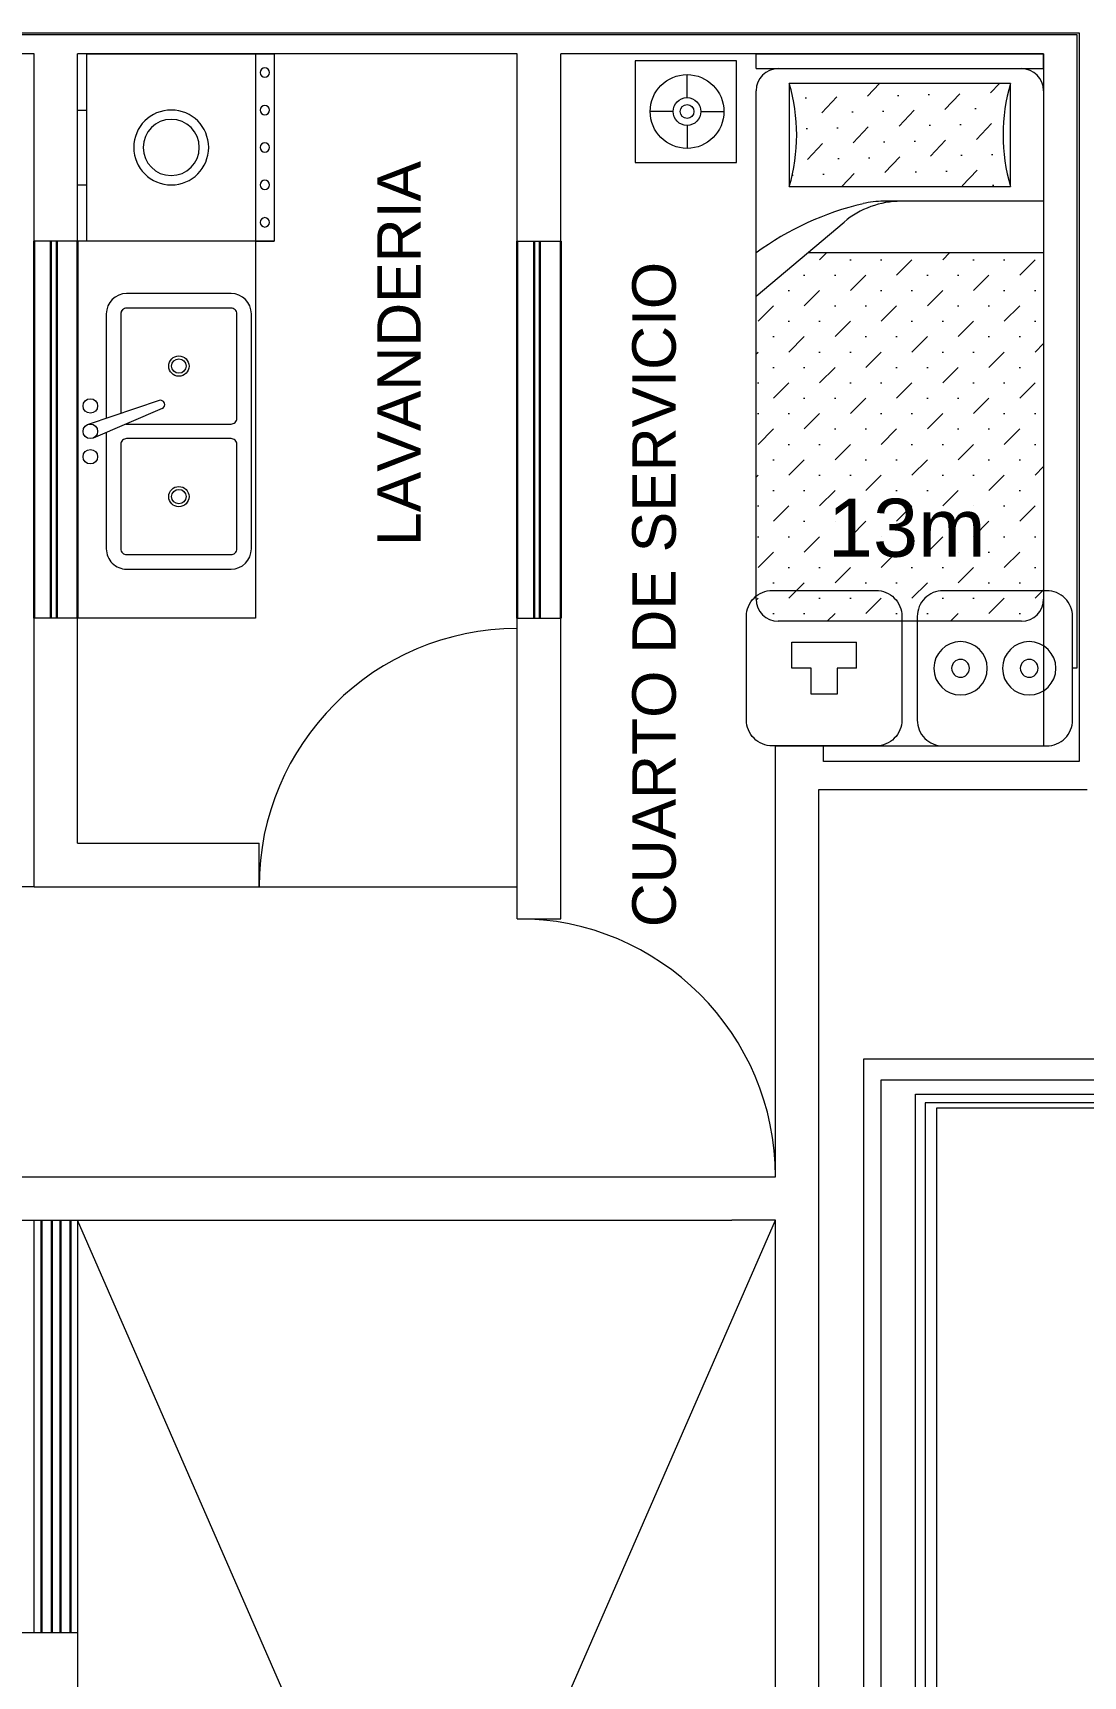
# Model space of a CAD drawing. Header units: metres. Extents: x -2 to 3328848, y -2 to 2725060.
# Drawn here: x 1663056.7 to 1663092.9, y 1364334 to 1364390.6 of the extents above; entities that cross this region are included whole.
import ezdxf

# ---------------------------------------------------------------- set-up
doc = ezdxf.new("R2010")
doc.units = ezdxf.units.M
doc.layers.get('0').update_dxf_attribs({"color": 253, "lineweight": 0})
for name, color, linetype, lineweight in [('arboles', 253, 'Continuous', 0), ('ICT_TOMAS', 1, 'Continuous', 0), ('muebles', 253, 'Continuous', 0), ('PUERTAS', 253, 'Continuous', 0), ('ventanas', 253, 'Continuous', 30)]:
    doc.layers.add(name, color=color, linetype=linetype, lineweight=lineweight)
doc.styles.add('COTA', font='arial.ttf', dxfattribs={"height": 1})
doc.styles.get("Standard").update_dxf_attribs({"font": 'arial.ttf'})

# ---------------------------------------------------------------- blocks, each defined once
blk = doc.blocks.new('CAMA190X100CM-1MESITA')
at = {"layer": 'muebles'}
h = blk.add_hatch(dxfattribs=at)
h.set_pattern_fill('MUDST', color=256, scale=0.3, angle=406.5404, style=0)
h.set_pattern_definition([(46.54041, (-83.744445, -2.07426), (0.048736945, 0.16046716), [0.075, -0.075, 0, -0.075, 0, -0.075])])
h.paths.add_polyline_path([(0.5317, -0.1016, -0.142857), (0.5317, -0.4572), (1.2937, -0.4572, -0.142857), (1.2937, -0.1016)])
h = blk.add_hatch(dxfattribs=at)
h.set_pattern_fill('MUDST', color=256, scale=0.3, angle=405, style=0)
h.set_pattern_definition([(45, (-83.744445, -2.07426), (0.05303301, 0.159099026), [0.075, -0.075, 0, -0.075, 0, -0.075])])
h.paths.add_polyline_path([(1.408, -0.6858), (0.5945, -0.6858), (0.4174, -0.835), (0.4174, -1.8796, 0.414214), (0.4936, -1.9558), (1.3318, -1.9558, 0.414214), (1.408, -1.8796)])
for p, q in [((0.4174, 0), (1.408, 0)), ((0.4174, -0.0508), (0.4174, 0)), ((1.408, -0.0508), (1.408, 0)), ((0.4174, -0.0508), (1.408, -0.0508)), ((0.1793, -0.1509), (0.1793, -0.0716)), ((0.5317, -0.1016), (0.5317, -0.4572)), ((1.2937, -0.1016), (0.5317, -0.1016)), ((1.2937, -0.4572), (1.2937, -0.1016)), ((0.4174, -1.8796), (0.4174, -0.127)), ((1.408, -0.127), (1.408, -1.8796)), ((0.1316, -0.1987), (0.0522, -0.1987)), ((0.2271, -0.1987), (0.3064, -0.1987)), ((0.1793, -0.2464), (0.1793, -0.3258)), ((0.5317, -0.4572), (1.2937, -0.4572)), ((1.408, -0.508), (0.8564, -0.508)), ((0.4178, -0.8347), (0.7205, -0.5797)), ((1.408, -0.6858), (0.5952, -0.6858)), ((1.3318, -1.9558), (0.4936, -1.9558))]:
    blk.add_line(p, q, dxfattribs=at)
blk.add_lwpolyline([(0, -0.0242), (0, -0.3742), (0.35, -0.3742), (0.35, -0.0242)], close=True, dxfattribs=at)
for radius in [0.1271, 0.0478, 0.0238]:
    blk.add_circle((0.1793, -0.1987), radius, dxfattribs=at)
for centre, radius, start, end in [((0.4936, -0.127), 0.0762, 90, 180), ((1.3318, -0.127), 0.0762, 0, 90), ((-0.0779, -0.2794), 0.635, 343.7398, 16.2602), ((1.9033, -0.2794), 0.635, 163.7398, 196.2602), ((0.9169, -0.8128), 0.3048, 90, 130.1059), ((0.8564, -0.8128), 0.3048, 90, 103.3928), ((1.0253, -1.5218), 1.0336, 103.3928, 126.0202), ((0.4936, -1.8796), 0.0762, 180, 270), ((1.3318, -1.8796), 0.0762, 270, 0)]:
    blk.add_arc(centre, radius, start, end, dxfattribs=at)
blk = doc.blocks.new('Tarja-p07')
for p, q in [((0.405, 0.63), (-0.405, 0.63)), ((-0.475, 0.56), (-0.475, 0.2)), ((0.475, 0.2), (0.475, 0.56)), ((-0.1063, 0.3118), (-0.0237, 0.067)), ((-0.0789, 0.3223), (0.023, 0.0849)), ((-0.405, 0.13), (-0.0449, 0.13)), ((0.0036, 0.13), (0.405, 0.13))]:
    blk.add_line(p, q)
for points in [[(-0.0252, 0.1972, 0.035735), (-0.025, 0.2), (-0.025, 0.56, 0.414214), (-0.045, 0.58), (-0.405, 0.58, 0.414214), (-0.425, 0.56)], [(-0.425, 0.56), (-0.425, 0.2, 0.414214), (-0.405, 0.18), (-0.0618, 0.18, 0.414214)]]:
    blk.add_lwpolyline(points, format="xyb")
blk.add_lwpolyline([(0.025, 0.56), (0.025, 0.2, 0.414214), (0.045, 0.18), (0.405, 0.18, 0.414214), (0.425, 0.2), (0.425, 0.56, 0.414214), (0.405, 0.58), (0.045, 0.58, 0.414214)], format="xyb", close=True)
for centre, radius in [((-0.225, 0.38), 0.035), ((-0.225, 0.38), 0.025), ((0.225, 0.38), 0.035), ((0.225, 0.38), 0.025), ((-0.0875, 0.075), 0.025), ((0, 0.075), 0.025), ((0.0875, 0.075), 0.025)]:
    blk.add_circle(centre, radius)
for centre, radius, start, end in [((-0.405, 0.56), 0.07, 90, 180), ((0.405, 0.56), 0.07, 360, 90), ((-0.0924, 0.3165), 0.0147, 23.221, 198.6421), ((-0.405, 0.2), 0.07, 180, 270), ((-0.405, 0.2), 0.02, 180, 270), ((-0.405, 0.2), 0.02, 180, 270), ((0.405, 0.2), 0.07, 270, 360)]:
    blk.add_arc(centre, radius, start, end)
blk = doc.blocks.new('Muko05pl')
at = {"color": 0, "linetype": 'ByBlock'}
for p, q in [((0.35, -0.025), (-0.35, -0.025)), ((-0.35, -0.025), (-0.35, -0.725)), ((0.35, -0.725), (0.35, -0.025)), ((0.35, -0.095), (-0.35, -0.095)), ((-0.35, -0.725), (0.35, -0.725)), ((-0.14, -0.76), (-0.14, -0.725)), ((0.14, -0.76), (0.14, -0.725)), ((-0.14, -0.76), (0.14, -0.76))]:
    blk.add_line(p, q, dxfattribs=at)
for centre, radius in [((-0.28, -0.06), 0.0175), ((-0.14, -0.06), 0.0175), ((0, -0.06), 0.0175), ((0.14, -0.06), 0.0175), ((0.28, -0.06), 0.0175), ((0, -0.41), 0.14), ((0, -0.41), 0.105)]:
    blk.add_circle(centre, radius, dxfattribs=at)
blk = doc.blocks.new('Toma TFN')
for p, q in [((-0.0625, 0.05), (-0.05, 0.05)), ((-0.0625, 0), (-0.0625, 0.05)), ((-0.05, 0.05), (0.05, 0.05)), ((0.05, 0.05), (0.0625, 0.05)), ((0.0625, 0), (0.0625, 0.05)), ((-0.05, 0), (-0.0625, 0)), ((-0.025, 0), (-0.05, 0)), ((-0.025, -0.05), (-0.025, 0)), ((0.025, 0), (0.025, -0.05)), ((0.05, 0), (0.025, 0)), ((0.0625, 0), (0.05, 0)), ((0.05, 0), (0.05, 0)), ((0.025, -0.05), (-0.025, -0.05))]:
    blk.add_line(p, q)
blk.add_lwpolyline([(-0.1, 0.15), (0.1, 0.15, -0.414214), (0.15, 0.1), (0.15, -0.1, -0.414214), (0.1, -0.15), (-0.1, -0.15, -0.414214), (-0.15, -0.1), (-0.15, 0.1, -0.414214)], format="xyb", close=True)
blk = doc.blocks.new('TOMA TV')
blk.add_lwpolyline([(-0.1, 0.15), (0.1, 0.15, -0.414214), (0.15, 0.1), (0.15, -0.1, -0.414214), (0.1, -0.15), (-0.1, -0.15, -0.414214), (-0.15, -0.1), (-0.15, 0.1, -0.414214)], format="xyb", close=True)
for centre, radius in [((-0.0663, 0), 0.0515), ((0.0663, 0), 0.0515), ((-0.0663, 0), 0.0172), ((0.0663, 0), 0.0172)]:
    blk.add_circle(centre, radius)

msp = doc.modelspace()

# ---------------------------------------------------------------- linework, layer by layer
at = {"ltscale": 0.02}
for p, q in [((1663056.735, 1364389.9), (1662986.501, 1364389.9)), ((1663056.735, 1364361.194), (1663056.735, 1364389.9)), ((1663073.385, 1364389.9), (1663058.235, 1364389.9)), ((1663058.235, 1364362.694), (1663058.235, 1364389.9)), ((1663073.385, 1364360.091), (1663073.385, 1364389.9)), ((1663091.522, 1364389.9), (1663074.885, 1364389.9)), ((1663074.885, 1364360.091), (1663074.885, 1364389.9)), ((1663058.235, 1364383.448), (1663056.735, 1364383.448)), ((1663058.558, 1364383.448), (1663058.235, 1364383.448)), ((1663073.385, 1364383.448), (1663074.885, 1364383.448)), ((1663058.235, 1364370.448), (1663056.735, 1364370.448)), ((1663064.364, 1364370.448), (1663058.235, 1364370.448)), ((1663073.385, 1364370.448), (1663074.885, 1364370.448)), ((1663082.282, 1364351.194), (1663082.282, 1364366.046)), ((1663083.782, 1364293.15), (1663083.782, 1364364.546)), ((1663058.235, 1364362.694), (1663064.488, 1364362.694)), ((1663064.488, 1364361.194), (1663064.488, 1364362.694)), ((1663056.735, 1364361.194), (1663067.235, 1364361.194)), ((1663067.235, 1364361.194), (1663073.385, 1364361.194)), ((1663034.522, 1364351.194), (1663082.282, 1364351.194)), ((1663034.522, 1364349.694), (1663056.735, 1364349.694)), ((1663056.735, 1364335.482), (1663056.735, 1364349.694)), ((1663056.735, 1364349.694), (1663058.235, 1364349.694)), ((1663058.235, 1364349.694), (1663080.782, 1364349.694)), ((1663058.235, 1364349.694), (1663058.235, 1364294.65)), ((1663058.235, 1364294.65), (1663082.282, 1364349.694)), ((1663082.282, 1364294.65), (1663058.235, 1364349.694)), ((1663082.282, 1364349.694), (1663080.782, 1364349.694)), ((1663082.282, 1364294.65), (1663082.282, 1364349.694)), ((1663033.022, 1364335.482), (1663056.735, 1364335.482)), ((1663056.735, 1364335.482), (1663058.235, 1364335.482))]:
    msp.add_line(p, q, dxfattribs=at)
for p, q in [((1663091.522, 1364389.9), (1663091.522, 1364366.046)), ((1663064.488, 1364361.194), (1663073.385, 1364361.194)), ((1663073.385, 1364360.091), (1663074.885, 1364360.091))]:
    msp.add_line(p, q)
at = {"linetype": 'Continuous'}
for p, q in [((1663082.282, 1364366.046), (1663091.522, 1364366.046)), ((1663083.782, 1364364.546), (1663093.022, 1364364.546))]:
    msp.add_line(p, q, dxfattribs=at)
at = {"layer": 'arboles', "ltscale": 0.02}
msp.add_line((1663064.364, 1364383.448), (1663065.009, 1364383.448), dxfattribs=at)
at = {"layer": 'ICT_TOMAS'}
for points in [[(1662999.23, 1364389.9), (1662999.23, 1364390.624), (1663000.763, 1364390.624), (1663092.745, 1364390.624), (1663092.745, 1364365.509), (1663083.943, 1364365.509), (1663083.943, 1364366.046)], [(1662999.537, 1364389.9), (1662999.537, 1364390.564), (1663000.763, 1364390.564), (1663092.662, 1364390.564), (1663092.662, 1364368.721), (1663092.52, 1364368.721)], [(1662997.449, 1364379.9), (1662997.449, 1364290.217), (1663087.844, 1364290.217), (1663087.844, 1364353.567), (1663106.732, 1364353.567), (1663106.732, 1364344.814), (1663121.636, 1364344.814), (1663121.636, 1364344.211)], [(1663124.577, 1364338.098), (1663124.577, 1364345.186), (1663107.061, 1364345.186), (1663107.061, 1364353.74), (1663087.444, 1364353.74), (1663087.444, 1364290.6), (1662998.118, 1364290.6), (1662998.118, 1364379.9)], [(1662998.683, 1364379.9), (1662998.683, 1364291.084), (1663087.102, 1364291.084), (1663087.102, 1364354.046), (1663107.343, 1364354.046), (1663107.343, 1364345.396), (1663127.519, 1364345.396), (1663127.519, 1364344.216)], [(1662999.916, 1364379.9), (1662999.916, 1364291.799), (1663085.928, 1364291.799), (1663085.928, 1364354.541), (1663143.96, 1364354.541), (1663143.96, 1364363.949), (1663143.334, 1364363.949)], [(1663001.149, 1364379.9), (1663001.149, 1364292.706), (1663085.327, 1364292.706), (1663085.327, 1364355.255), (1663140.65, 1364355.255), (1663140.65, 1364355.388)]]:
    msp.add_lwpolyline(points, dxfattribs=at)
at = {"layer": 'muebles', "ltscale": 0.2}
msp.add_line((1663064.364, 1364383.448), (1663064.364, 1364370.448), dxfattribs=at)
at = {"layer": 'muebles', "ltscale": 0.02}
msp.add_line((1663056.735, 1364361.194), (1663050.735, 1364361.194), dxfattribs=at)
at = {"layer": 'PUERTAS'}
for centre, start, end in [((1663073.385, 1364361.194), 90, 180), ((1663073.385, 1364351.194), 0, 90)]:
    msp.add_arc(centre, 8.897, start, end, dxfattribs=at)
at = {"layer": 'ventanas', "ltscale": 0.2}
for p, q in [((1663056.735, 1364383.448), (1663056.735, 1364370.448)), ((1663057.315, 1364383.448), (1663057.315, 1364370.448)), ((1663057.515, 1364383.448), (1663057.515, 1364370.448)), ((1663058.235, 1364383.448), (1663058.235, 1364370.448)), ((1663073.385, 1364383.448), (1663073.385, 1364370.448)), ((1663073.965, 1364383.448), (1663073.965, 1364370.448)), ((1663074.165, 1364383.448), (1663074.165, 1364370.448)), ((1663074.885, 1364383.448), (1663074.885, 1364370.448))]:
    msp.add_line(p, q, dxfattribs=at)
at = {"layer": 'ventanas'}
for p, q in [((1663056.995, 1364349.694), (1663056.995, 1364335.482)), ((1663057.345, 1364349.694), (1663057.345, 1364335.482)), ((1663057.645, 1364349.694), (1663057.645, 1364335.482)), ((1663057.995, 1364349.694), (1663057.995, 1364335.482))]:
    msp.add_line(p, q, dxfattribs=at)

# ---------------------------------------------------------------- block references
at = {"layer": 'arboles', "xscale": 10, "yscale": 10, "zscale": 10}
msp.add_blockref('CAMA190X100CM-1MESITA', (1663077.442, 1364389.9), dxfattribs=at)
at = {"layer": 'ICT_TOMAS', "xscale": 17.85663777392733, "yscale": 17.85663777392733, "zscale": 17.85663777392733}
msp.add_blockref('Toma TFN', (1663083.961, 1364368.726), dxfattribs=at)
at = {"layer": 'ICT_TOMAS', "xscale": -17.84178858404148, "yscale": 17.84178858404148, "zscale": 17.84178858404148, "rotation": 180}
msp.add_blockref('TOMA TV', (1663089.843, 1364368.721), dxfattribs=at)
at = {"layer": 'muebles', "ltscale": 4}
for name, p, xscale, yscale, zscale, rotation in [('Muko05pl', (1663065.24, 1364386.674), -9.216779972810833, 9.216779972810833, 9.216779972810833, 270), ('Tarja-p07', (1663057.924, 1364376.889), 10, 10, 10, 269.9999999999999)]:
    msp.add_blockref(name, p, dxfattribs=dict(at, xscale=xscale, yscale=yscale, zscale=zscale, rotation=rotation))

# ---------------------------------------------------------------- texts
at = {"linetype": 'Continuous', "char_height": 1.5, "attachment_point": 1, "rotation": 90}
for s, insert in [('LAVANDERIA', (1663068.561, 1364372.934)), ('CUARTO DE SERVICIO', (1663077.346, 1364359.797))]:
    msp.add_mtext_dynamic_manual_height_columns(s, width=45.32036, gutter_width=125, heights=[0], dxfattribs=dict(at, insert=insert))
at = {"layer": 'ICT_TOMAS', "ltscale": 0.015, "insert": (1663084.902, 1364374.567), "char_height": 2, "attachment_point": 1, "style": 'COTA'}
msp.add_mtext_dynamic_manual_height_columns('\\pxqc;13m', width=3.81057, gutter_width=4, heights=[1.343], dxfattribs=at)

doc.saveas('drawing.dxf')
